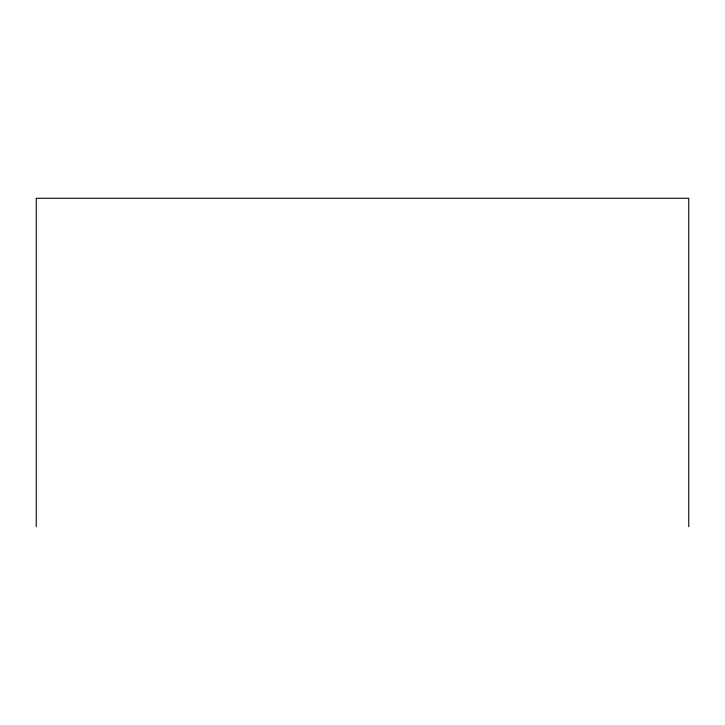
<?xml version="1.0" encoding="UTF-8"?>
<svg xmlns="http://www.w3.org/2000/svg" width="725" height="725" viewBox="0 0 725 725"><rect width="100%" height="100%" fill="white"/><g stroke="black" fill="none" stroke-linecap="round" stroke-linejoin="round"><path stroke-width="1.09" d="M688.75 526.722L688.75 198.278L36.25 198.278L36.25 526.722"/></g></svg>
